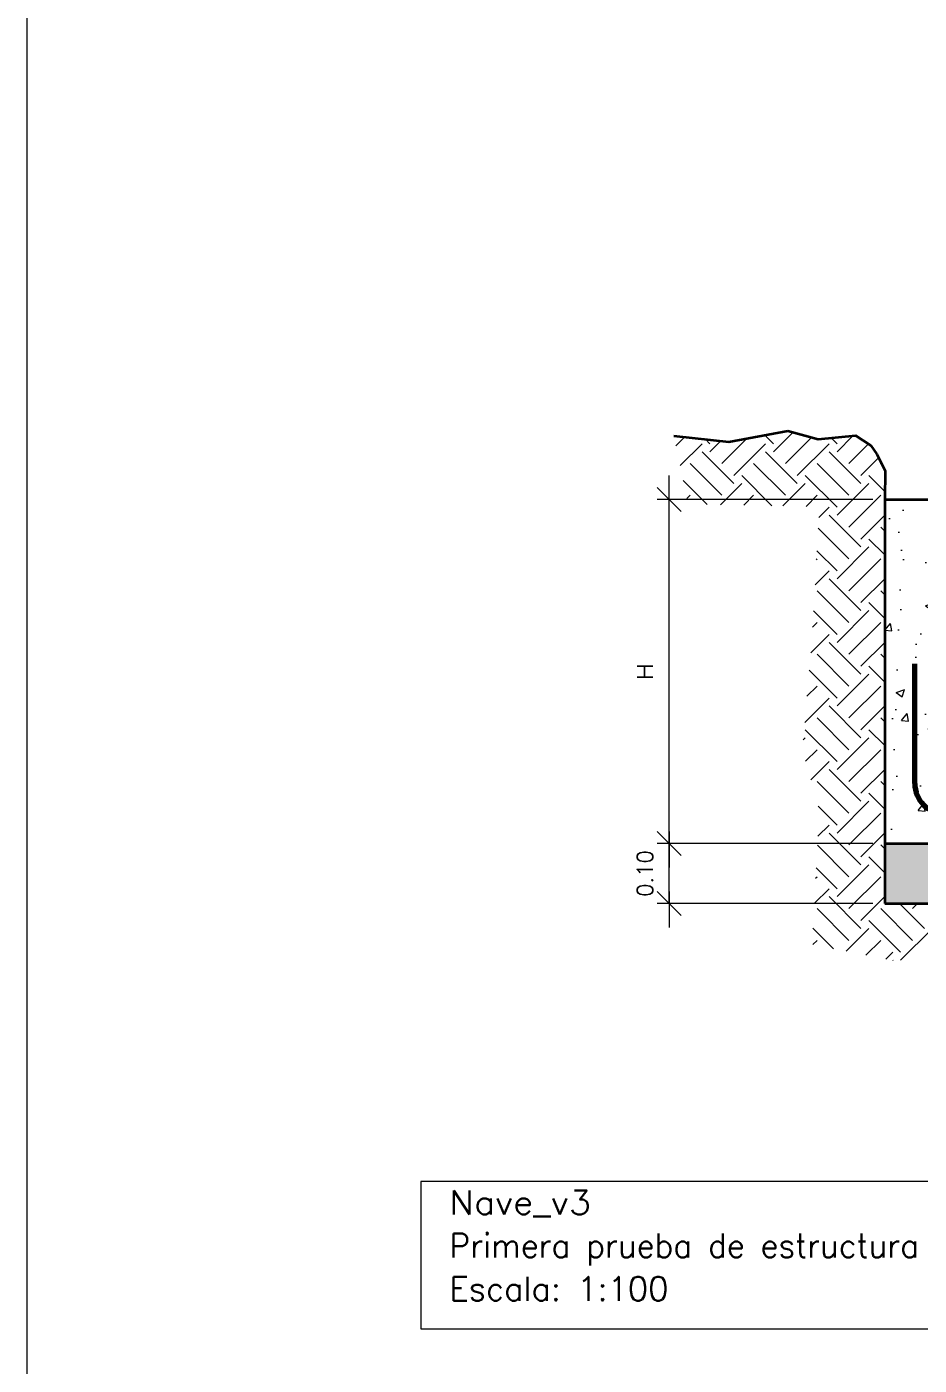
# Model space of a CAD drawing. Header units: millimetres. Extents: x -252 to 259, y -4 to 137.
# Drawn here: x -158.5 to -151.05, y 89.84 to 101.01 of the extents above; entities that cross this region are included whole.
import ezdxf
from ezdxf.enums import TextEntityAlignment as Align

# ---------------------------------------------------------------- set-up
doc = ezdxf.new("R2010")
doc.units = ezdxf.units.MM
for name, color, linetype, lineweight in [('0-CYPE0', 1, 'Continuous', 13), ('0-CYPE1', 2, 'Continuous', 18), ('0-CYPE2', 4, 'Continuous', 35), ('0-CYPE4', 6, 'Continuous', 70), ('RECUAD_LIMITES', 2, 'Continuous', 0), ('TABLAS', 1, 'Continuous', 0)]:
    doc.layers.add(name, color=color, linetype=linetype, lineweight=lineweight)
doc.styles.add('CYPETXT', font='romans__.ttf', dxfattribs={"height": 0.2})

msp = doc.modelspace()

# ---------------------------------------------------------------- hatches: boundary and pattern name
at = {"layer": '0-CYPE0'}
h = msp.add_hatch(dxfattribs=at)
h.set_pattern_fill('ID3', color=256, style=0, pattern_type=2)
h.set_pattern_definition([(50, (-158.498, 8.5302), (0.71726, -0.06275), [0.075, -0.825]), (355, (-158.498, 8.5302), (-0.13875, 0.75219), [0.06, -0.66]), (100.4514, (-158.4382, 8.52494), (0.57851, 0.68944), [0.06374, -0.70114]), (46.1842, (-158.498, 8.7302), (1.06724, -0.16552), [0.1125, -1.2375]), (96.6356, (-158.409, 8.7164), (0.934665, 0.97412), [0.09561, -1.051715]), (351.1842, (-158.498, 8.7302), (0.93466, 0.97412), [0.09, -0.99]), (21, (-158.398, 8.6802), (0.596905, -0.40262), [0.075, -0.825]), (326, (-158.398, 8.6802), (0.243315, 0.72515), [0.06, -0.66]), (71.4514, (-158.34825, 8.6466), (0.840225, 0.32253), [0.06374, -0.70114]), (37.49997, (-158.49799, 8.53017), (0.01216, 0.332895), [0, -0.652, 0, -0.67, 0, -0.6625]), (7.5, (-158.498, 8.53017), (0.26307, 0.39441), [0, -0.382, 0, -0.637, 0, -0.2525]), (327.49998, (-158.72099, 8.53017), (0.53382, -0.022555), [0, -0.25, 0, -0.78, 0, -1.035]), (317.5, (-158.821, 8.53017), (0.583185, 0.100105), [0, -0.325, 0, -0.518, 0, -0.735])])
h.paths.add_polyline_path([(-144.454, 94.441), (-145.454, 94.441), (-145.454, 94.191), (-144.454, 94.191)], flags=0)
h.paths.add_polyline_path([(-145.454, 94.441), (-147.674, 94.441), (-147.674, 94.191), (-145.454, 94.191)], flags=0)
h.paths.add_polyline_path([(-144.75, 97.062), (-145.374, 97.062), (-145.374, 96.569), (-145.235, 96.591), (-145.103, 96.641), (-144.984, 96.717), (-144.883, 96.815), (-144.804, 96.931)], flags=0)
h.paths.add_polyline_path([(-145.454, 97.062), (-146.079, 97.062), (-146.025, 96.931), (-145.946, 96.815), (-145.845, 96.717), (-145.726, 96.641), (-145.594, 96.591), (-145.454, 96.569)], flags=0)
h.paths.add_polyline_path([(-145.454, 96.569), (-145.594, 96.591), (-145.726, 96.641), (-145.845, 96.717), (-145.946, 96.815), (-146.025, 96.931), (-146.079, 97.062), (-146.524, 97.062), (-146.524, 95.842), (-145.454, 95.842)], flags=0)
h.paths.add_polyline_path([(-146.604, 97.062), (-147.674, 97.062), (-147.674, 95.842), (-146.604, 95.842)], flags=0)
h.paths.add_polyline_path([(-147.674, 94.441), (-148.674, 94.441), (-148.674, 94.191), (-147.674, 94.191)], flags=0)
h.paths.add_polyline_path([(-148.674, 94.441), (-150.13, 94.441), (-150.165, 94.191), (-148.674, 94.191)], flags=0)
h.paths.add_polyline_path([(-150.13, 94.441), (-150.839, 94.441), (-150.874, 94.443), (-150.834, 94.191), (-150.165, 94.191)], flags=0)
h.paths.add_polyline_path([(-142.264, 94.541), (-142.264, 94.546), (-142.262, 94.551), (-142.26, 94.555), (-142.256, 94.559), (-142.252, 94.562), (-142.247, 94.565), (-142.242, 94.566), (-142.237, 94.566), (-142.232, 94.565), (-142.227, 94.562), (-142.223, 94.559), (-142.219, 94.555), (-142.217, 94.551), (-142.215, 94.546), (-142.214, 94.541), (-142.215, 94.536), (-142.217, 94.531), (-142.219, 94.526), (-142.223, 94.522), (-142.227, 94.519), (-142.232, 94.517), (-142.237, 94.516), (-142.242, 94.516), (-142.247, 94.517), (-142.252, 94.519), (-142.256, 94.522), (-142.26, 94.526), (-142.262, 94.531), (-142.264, 94.536)], flags=0)
h.paths.add_polyline_path([(-143.514, 94.541), (-143.514, 94.546), (-143.512, 94.551), (-143.51, 94.555), (-143.506, 94.559), (-143.502, 94.562), (-143.497, 94.565), (-143.492, 94.566), (-143.487, 94.566), (-143.482, 94.565), (-143.477, 94.562), (-143.473, 94.559), (-143.469, 94.555), (-143.467, 94.551), (-143.465, 94.546), (-143.464, 94.541), (-143.465, 94.536), (-143.467, 94.531), (-143.469, 94.526), (-143.473, 94.522), (-143.477, 94.519), (-143.482, 94.517), (-143.487, 94.516), (-143.492, 94.516), (-143.497, 94.517), (-143.502, 94.519), (-143.506, 94.522), (-143.51, 94.526), (-143.512, 94.531), (-143.514, 94.536)], flags=0)
h.paths.add_polyline_path([(-144.714, 94.541), (-144.715, 94.536), (-144.717, 94.531), (-144.719, 94.526), (-144.723, 94.522), (-144.727, 94.519), (-144.732, 94.517), (-144.737, 94.516), (-144.742, 94.516), (-144.747, 94.517), (-144.752, 94.519), (-144.756, 94.522), (-144.76, 94.526), (-144.762, 94.531), (-144.764, 94.536), (-144.764, 94.541), (-144.764, 94.546), (-144.762, 94.551), (-144.76, 94.555), (-144.756, 94.559), (-144.752, 94.562), (-144.747, 94.565), (-144.742, 94.566), (-144.737, 94.566), (-144.732, 94.565), (-144.727, 94.562), (-144.723, 94.559), (-144.719, 94.555), (-144.717, 94.551), (-144.715, 94.546)], flags=0)
h.paths.add_polyline_path([(-145.964, 94.541), (-145.965, 94.536), (-145.967, 94.531), (-145.969, 94.526), (-145.973, 94.522), (-145.977, 94.519), (-145.982, 94.517), (-145.987, 94.516), (-145.992, 94.516), (-145.997, 94.517), (-146.002, 94.519), (-146.006, 94.522), (-146.01, 94.526), (-146.012, 94.531), (-146.014, 94.536), (-146.014, 94.541), (-146.014, 94.546), (-146.012, 94.551), (-146.01, 94.555), (-146.006, 94.559), (-146.002, 94.562), (-145.997, 94.565), (-145.992, 94.566), (-145.987, 94.566), (-145.982, 94.565), (-145.977, 94.562), (-145.973, 94.559), (-145.969, 94.555), (-145.967, 94.551), (-145.965, 94.546)], flags=0)
h.paths.add_polyline_path([(-147.214, 94.541), (-147.215, 94.536), (-147.217, 94.531), (-147.219, 94.526), (-147.223, 94.522), (-147.227, 94.519), (-147.232, 94.517), (-147.237, 94.516), (-147.242, 94.516), (-147.247, 94.517), (-147.252, 94.519), (-147.256, 94.522), (-147.26, 94.526), (-147.262, 94.531), (-147.264, 94.536), (-147.264, 94.541), (-147.264, 94.546), (-147.262, 94.551), (-147.26, 94.555), (-147.256, 94.559), (-147.252, 94.562), (-147.247, 94.565), (-147.242, 94.566), (-147.237, 94.566), (-147.232, 94.565), (-147.227, 94.562), (-147.223, 94.559), (-147.219, 94.555), (-147.217, 94.551), (-147.215, 94.546)], flags=0)
h.paths.add_polyline_path([(-148.464, 94.541), (-148.465, 94.536), (-148.467, 94.531), (-148.469, 94.526), (-148.473, 94.522), (-148.477, 94.519), (-148.482, 94.517), (-148.487, 94.516), (-148.492, 94.516), (-148.497, 94.517), (-148.502, 94.519), (-148.506, 94.522), (-148.51, 94.526), (-148.512, 94.531), (-148.514, 94.536), (-148.514, 94.541), (-148.514, 94.546), (-148.512, 94.551), (-148.51, 94.555), (-148.506, 94.559), (-148.502, 94.562), (-148.497, 94.565), (-148.492, 94.566), (-148.487, 94.566), (-148.482, 94.565), (-148.477, 94.562), (-148.473, 94.559), (-148.469, 94.555), (-148.467, 94.551), (-148.465, 94.546)], flags=0)
h.paths.add_polyline_path([(-149.789, 94.541), (-149.79, 94.536), (-149.792, 94.531), (-149.794, 94.526), (-149.798, 94.522), (-149.802, 94.519), (-149.807, 94.517), (-149.812, 94.516), (-149.817, 94.516), (-149.822, 94.517), (-149.827, 94.519), (-149.831, 94.522), (-149.835, 94.526), (-149.837, 94.531), (-149.839, 94.536), (-149.839, 94.541), (-149.839, 94.546), (-149.837, 94.551), (-149.835, 94.555), (-149.831, 94.559), (-149.827, 94.562), (-149.822, 94.565), (-149.817, 94.566), (-149.812, 94.566), (-149.807, 94.565), (-149.802, 94.562), (-149.798, 94.559), (-149.794, 94.555), (-149.792, 94.551), (-149.79, 94.546)], flags=0)
h.paths.add_polyline_path([(-147.754, 97.062), (-151.339, 97.062), (-151.339, 94.191), (-150.834, 94.191), (-150.886, 94.516), (-150.891, 94.516), (-150.896, 94.517), (-150.901, 94.519), (-150.906, 94.522), (-150.909, 94.526), (-150.912, 94.53), (-150.914, 94.535), (-150.914, 94.541), (-150.914, 94.546), (-150.912, 94.551), (-150.91, 94.555), (-150.906, 94.559), (-150.902, 94.562), (-150.897, 94.565), (-150.892, 94.566), (-150.887, 94.566), (-150.882, 94.565), (-150.877, 94.562), (-150.873, 94.559), (-150.869, 94.555), (-150.867, 94.551), (-150.865, 94.546), (-150.864, 94.541), (-150.865, 94.536), (-150.866, 94.531), (-150.869, 94.526), (-150.872, 94.523), (-150.876, 94.52), (-150.881, 94.517), (-150.886, 94.516), (-150.874, 94.443), (-150.839, 94.441), (-144.454, 94.441), (-144.454, 94.191), (-141.789, 94.191), (-141.789, 97.062), (-144.75, 97.062), (-144.804, 96.931), (-144.883, 96.815), (-144.984, 96.717), (-145.103, 96.641), (-145.235, 96.591), (-145.374, 96.569), (-145.374, 94.821), (-145.372, 94.798), (-145.365, 94.777), (-145.353, 94.758), (-145.337, 94.743), (-145.318, 94.731), (-145.297, 94.723), (-145.274, 94.721), (-144.454, 94.721), (-144.454, 94.641), (-145.274, 94.641), (-145.315, 94.645), (-145.353, 94.659), (-145.387, 94.68), (-145.415, 94.709), (-145.437, 94.743), (-145.45, 94.781), (-145.454, 94.821), (-145.454, 95.842), (-146.524, 95.842), (-146.524, 94.681), (-146.525, 94.672), (-146.528, 94.664), (-146.532, 94.657), (-146.538, 94.651), (-146.544, 94.646), (-146.552, 94.643), (-146.56, 94.641), (-146.569, 94.641), (-146.577, 94.643), (-146.584, 94.646), (-146.591, 94.651), (-146.597, 94.657), (-146.601, 94.664), (-146.604, 94.672), (-146.604, 94.681), (-146.604, 95.842), (-147.674, 95.842), (-147.674, 94.821), (-147.679, 94.781), (-147.692, 94.743), (-147.714, 94.709), (-147.742, 94.68), (-147.776, 94.659), (-147.814, 94.645), (-147.854, 94.641), (-148.674, 94.641), (-148.674, 94.721), (-147.854, 94.721), (-147.832, 94.723), (-147.811, 94.731), (-147.792, 94.743), (-147.776, 94.758), (-147.764, 94.777), (-147.757, 94.798), (-147.754, 94.821)], flags=0)
h = msp.add_hatch(dxfattribs=at)
h.set_pattern_fill('ID4', color=256, style=0, pattern_type=2)
h.set_pattern_definition([(37.49997, (-158.49799, 8.53017), (-0.004725, 0.14451), [0, -0.114, 0, -0.1275, 0, -0.121875]), (7.50002, (-158.49799, 8.53017), (0.132735, 0.21166), [0, -0.0615, 0, -0.10275, 0, -0.039375]), (327.49998, (-158.59024, 8.53017), (0.23356, 0.000425), [0, -0.0375, 0, -0.135, 0, -0.17625]), (317.49998, (-158.59024, 8.53017), (0.22546, 0.065825), [0, -0.01875, 0, -0.0885, 0, -0.10125])])
h.paths.add_polyline_path([(-141.789, 94.191), (-142.92, 94.191), (-142.569, 93.691), (-141.789, 93.691)], flags=0)
h.paths.add_polyline_path([(-142.92, 94.191), (-143.489, 94.191), (-143.138, 93.691), (-142.569, 93.691)], flags=0)
h.paths.add_polyline_path([(-143.489, 94.191), (-144.454, 94.191), (-144.454, 93.691), (-143.138, 93.691)], flags=0)
h.paths.add_polyline_path([(-144.454, 94.191), (-145.454, 94.191), (-145.454, 93.691), (-144.454, 93.691)], flags=0)
h.paths.add_polyline_path([(-145.454, 94.191), (-147.674, 94.191), (-147.674, 93.691), (-145.454, 93.691)], flags=0)
h.paths.add_polyline_path([(-147.674, 94.191), (-148.674, 94.191), (-148.674, 93.691), (-147.674, 93.691)], flags=0)
h.paths.add_polyline_path([(-148.674, 94.191), (-150.165, 94.191), (-150.235, 93.691), (-148.674, 93.691)], flags=0)
h.paths.add_polyline_path([(-150.165, 94.191), (-150.834, 94.191), (-150.755, 93.691), (-150.235, 93.691)], flags=0)
h.paths.add_polyline_path([(-150.834, 94.191), (-151.339, 94.191), (-151.339, 93.691), (-150.755, 93.691)], flags=0)

# ---------------------------------------------------------------- linework, layer by layer
for p, q in [((-152.268, 97.527), (-152.339, 97.598)), ((-152.268, 97.46), (-152.107, 97.621)), ((-152.168, 97.626), (-152.17, 97.628)), ((-153.081, 97.509), (-153.007, 97.583)), ((-153.047, 97.344), (-152.864, 97.527)), ((-152.798, 97.527), (-152.836, 97.565)), ((-152.798, 97.46), (-152.708, 97.55)), ((-152.699, 97.361), (-152.489, 97.57)), ((-152.599, 97.262), (-152.334, 97.527)), ((-152.168, 97.361), (-151.95, 97.579)), ((-152.069, 97.262), (-151.804, 97.527)), ((-151.737, 97.527), (-151.785, 97.575)), ((-151.737, 97.46), (-151.606, 97.592)), ((-151.638, 97.361), (-151.474, 97.525)), ((-152.599, 97.195), (-152.864, 97.46)), ((-152.069, 97.195), (-152.334, 97.46)), ((-151.538, 97.195), (-151.804, 97.46)), ((-151.538, 97.262), (-151.39, 97.41)), ((-152.699, 97.096), (-152.964, 97.361)), ((-152.168, 97.096), (-152.433, 97.361)), ((-151.638, 97.096), (-151.903, 97.361)), ((-151.36, 97.348), (-151.373, 97.361)), ((-152.821, 97.019), (-153.022, 97.22)), ((-152.711, 97.017), (-152.533, 97.195)), ((-152.281, 97.009), (-152.533, 97.262)), ((-152.19, 97.008), (-152.002, 97.195)), ((-151.737, 96.996), (-152.002, 97.262)), ((-151.737, 96.93), (-151.472, 97.195)), ((-151.339, 97.128), (-151.472, 97.262)), ((-152.991, 97.069), (-152.964, 97.096)), ((-152.516, 97.014), (-152.433, 97.096)), ((-151.995, 97.004), (-151.903, 97.096)), ((-151.638, 96.831), (-151.373, 97.096)), ((-151.89, 96.91), (-151.804, 96.996)), ((-151.538, 96.665), (-151.804, 96.93)), ((-151.538, 96.731), (-151.339, 96.93)), ((-151.638, 96.565), (-151.895, 96.822)), ((-151.339, 96.797), (-151.373, 96.831)), ((-151.339, 96.599), (-151.472, 96.731)), ((-151.737, 96.466), (-151.905, 96.634)), ((-151.737, 96.4), (-151.472, 96.665)), ((-151.91, 96.559), (-151.903, 96.565)), ((-151.638, 96.3), (-151.373, 96.565)), ((-151.921, 96.348), (-151.804, 96.466)), ((-151.538, 96.135), (-151.804, 96.4)), ((-151.538, 96.201), (-151.339, 96.4)), ((-151.638, 96.035), (-151.903, 96.3)), ((-151.339, 96.267), (-151.373, 96.3)), ((-151.339, 96.068), (-151.472, 96.201)), ((-151.941, 95.997), (-151.903, 96.035)), ((-151.737, 95.936), (-151.933, 96.132)), ((-151.737, 95.869), (-151.472, 96.135)), ((-151.638, 95.77), (-151.373, 96.035)), ((-151.957, 95.783), (-151.804, 95.936)), ((-151.538, 95.604), (-151.804, 95.869)), ((-151.538, 95.671), (-151.339, 95.869)), ((-151.638, 95.505), (-151.903, 95.77)), ((-151.339, 95.737), (-151.373, 95.77)), ((-151.737, 95.405), (-151.969, 95.637)), ((-151.737, 95.339), (-151.472, 95.604)), ((-151.339, 95.538), (-151.472, 95.671)), ((-151.988, 95.42), (-151.903, 95.505)), ((-151.638, 95.24), (-151.373, 95.505)), ((-152.007, 95.202), (-151.804, 95.405)), ((-151.538, 95.074), (-151.804, 95.339)), ((-151.538, 95.14), (-151.339, 95.339)), ((-151.638, 94.974), (-151.903, 95.24)), ((-151.339, 95.206), (-151.373, 95.24)), ((-152.02, 95.057), (-152.002, 95.074)), ((-151.737, 94.875), (-152.002, 95.14)), ((-151.737, 94.809), (-151.472, 95.074)), ((-151.339, 95.008), (-151.472, 95.14)), ((-152, 94.877), (-151.903, 94.974)), ((-151.638, 94.709), (-151.373, 94.974)), ((-151.957, 94.722), (-151.804, 94.875)), ((-151.538, 94.544), (-151.804, 94.809)), ((-151.538, 94.61), (-151.339, 94.809)), ((-151.638, 94.444), (-151.903, 94.709)), ((-151.339, 94.676), (-151.373, 94.709)), ((-151.339, 94.477), (-151.472, 94.61)), ((-151.737, 94.345), (-151.895, 94.503)), ((-151.737, 94.278), (-151.472, 94.544)), ((-151.638, 94.179), (-151.373, 94.444)), ((-151.897, 94.252), (-151.804, 94.345)), ((-151.538, 94.013), (-151.804, 94.278)), ((-151.538, 94.08), (-151.339, 94.279)), ((-151.638, 93.914), (-151.901, 94.177)), ((-151.339, 94.146), (-151.373, 94.179)), ((-151.339, 93.947), (-151.472, 94.08)), ((-151.916, 93.901), (-151.903, 93.914)), ((-151.737, 93.814), (-151.911, 93.988)), ((-151.737, 93.748), (-151.472, 94.013)), ((-151.638, 93.649), (-151.373, 93.914)), ((-151.927, 93.691), (-151.804, 93.814)), ((-151.538, 93.483), (-151.804, 93.748)), ((-151.538, 93.549), (-151.339, 93.748)), ((-151.008, 93.483), (-151.216, 93.691)), ((-151.108, 93.649), (-151.065, 93.691)), ((-151.638, 93.383), (-151.903, 93.649)), ((-151.108, 93.383), (-151.373, 93.649)), ((-151.767, 93.313), (-151.938, 93.485)), ((-151.662, 93.293), (-151.472, 93.483)), ((-151.207, 93.284), (-151.472, 93.549)), ((-151.207, 93.218), (-150.942, 93.483)), ((-151.939, 93.348), (-151.903, 93.383)), ((-151.497, 93.259), (-151.373, 93.383)), ((-151.331, 93.226), (-151.273, 93.284)), ((-151.27, 93.214), (-151.273, 93.218))]:
    msp.add_line(p, q, dxfattribs=at)
at = {"layer": '0-CYPE1'}
for p, q in [((-153.039, 96.962), (-153.239, 97.162)), ((-153.139, 96.962), (-153.139, 97.262)), ((-151.439, 97.062), (-153.239, 97.062)), ((-153.139, 94.191), (-153.139, 97.062)), ((-153.139, 94.091), (-153.139, 94.391)), ((-153.039, 94.091), (-153.239, 94.291)), ((-153.039, 94.091), (-153.239, 94.291)), ((-153.139, 94.291), (-153.139, 93.991)), ((-151.439, 94.191), (-153.239, 94.191)), ((-151.439, 94.191), (-153.239, 94.191)), ((-153.139, 93.691), (-153.139, 94.191)), ((-153.039, 93.591), (-153.239, 93.791)), ((-151.439, 93.691), (-153.239, 93.691)), ((-153.139, 93.791), (-153.139, 93.491))]:
    msp.add_line(p, q, dxfattribs=at)
at = {"layer": '0-CYPE2'}
for p, q in [((-152.639, 97.543), (-152.148, 97.633)), ((-152.148, 97.633), (-151.896, 97.564)), ((-153.099, 97.593), (-152.639, 97.543)), ((-151.896, 97.564), (-151.584, 97.594)), ((-151.584, 97.594), (-151.456, 97.513)), ((-151.456, 97.513), (-151.405, 97.44)), ((-151.405, 97.44), (-151.336, 97.3)), ((-151.336, 97.3), (-151.339, 97.062)), ((-151.339, 97.062), (-151.339, 93.691)), ((-151.339, 97.062), (-141.789, 97.062)), ((-151.339, 94.191), (-141.789, 94.191)), ((-151.339, 93.691), (-141.789, 93.691))]:
    msp.add_line(p, q, dxfattribs=at)
at = {"layer": '0-CYPE4'}
msp.add_line((-151.089, 94.691), (-151.089, 95.691), dxfattribs=at)
msp.add_arc((-150.839, 94.691), 0.25, 180, 270, dxfattribs=at)
at = {"layer": 'RECUAD_LIMITES'}
msp.add_lwpolyline([(-158.498, 76.924), (-99.098, 76.924), (-99.098, 118.924), (-158.498, 118.924), (-158.498, 76.924)], close=True, dxfattribs=at)
at = {"layer": 'TABLAS'}
msp.add_lwpolyline([(-155.211, 90.142), (-150.813, 90.142), (-150.813, 91.372), (-155.211, 91.372), (-155.211, 90.142)], close=True, dxfattribs=at)

# ---------------------------------------------------------------- texts
at = {"layer": '0-CYPE1', "style": 'CYPETXT'}
for s, height, width, p, p2 in [('H', 0.133, 0.977847, (-153.273, 95.554), (-153.273, 95.698)), ('0.10', 0.1333, 0.869207, (-153.273, 93.745), (-153.273, 94.137))]:
    msp.add_text(s, height=height, rotation=90, dxfattribs=dict(at, width=width)).set_placement(p, p2, align=Align.FIT)
at = {"layer": 'TABLAS', "style": 'CYPETXT'}
for s, width, p, p2 in [('Nave_v3', 0.901395, (-154.971, 91.097), (-153.789, 91.097)), ('Primera prueba de estructura', 0.828843, (-154.971, 90.737), (-151.053, 90.737)), ('Escala: 1:100', 0.854704, (-154.971, 90.377), (-153.144, 90.377))]:
    msp.add_text(s, height=0.2, dxfattribs=dict(at, width=width)).set_placement(p, p2, align=Align.FIT)

doc.saveas('drawing.dxf')
